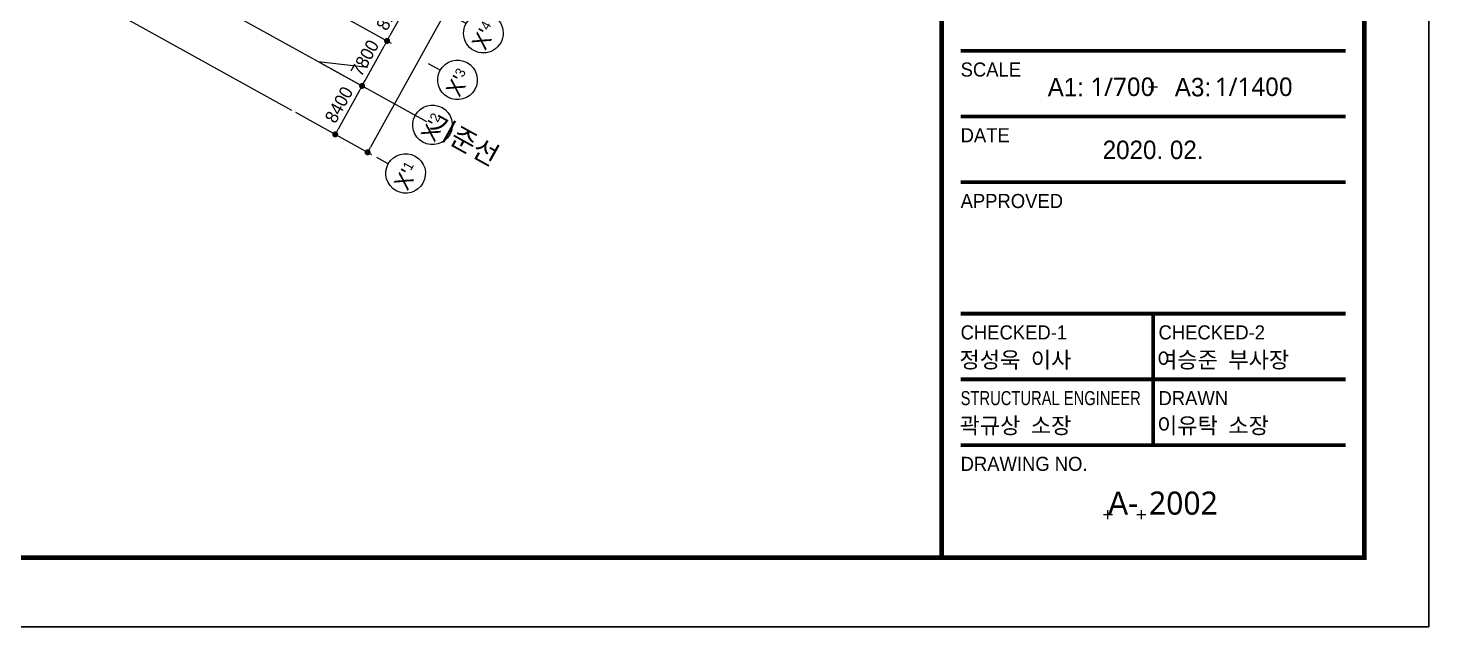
# Model space of a CAD drawing. Header units: millimetres. Extents: x -21000 to 567700, y 435000 to 850800.
# Drawn here: x 355402 to 567700, y 435000 to 525775 of the extents above; entities that cross this region are included whole.
import ezdxf
from ezdxf.enums import TextEntityAlignment as Align
from ezdxf.xclip import XClip

# ---------------------------------------------------------------- set-up
doc = ezdxf.new("R2010")
doc.units = ezdxf.units.MM
doc.header["$LTSCALE"] = 700
doc.header["$XCLIPFRAME"] = 2
doc.linetypes.add('AB_Pbase$0$주차장기둥$0$CEN', pattern=[62, 60, -1, 0, -1])
doc.layers.get('0').update_dxf_attribs({"color": 2})
doc.layers.get('Defpoints').update_dxf_attribs({"color": 171})
for name, color, linetype in [('@방화구획_', 252, 'Continuous'), ('AB_Form$0$FORM', 7, 'Continuous'), ('AB_Form$0$TE1', 2, 'Continuous'), ('AB_Form$0$TEXT1-S', 7, 'Continuous'), ('AB_Form$0$TEXT1-일반글씨', 3, 'Continuous'), ('AB_Pbase$0$주차장기둥$0$CEN_P', 244, 'AB_Pbase$0$주차장기둥$0$CEN'), ('p_구조전체평면도중심선$0$AXIS', 7, 'Continuous'), ('p_구조전체평면도중심선$0$DIM', 7, 'Continuous'), ('p_구조전체평면도중심선$0$SDIM', 4, 'Continuous'), ('TE1', 7, 'Continuous')]:
    doc.layers.add(name, color=color, linetype=linetype)
doc.layers.add('AB_Form$0$FORM_X', color=161, linetype='Continuous', plot=False)
doc.layers.add('AB_Pbase$0$주차장기둥$0$DEFPOINT', color=247, linetype='Continuous', plot=False)
doc.styles.add('AB_Form$0$돋움', font='')
doc.styles.add('AB_Form$0$돋움체', font='')
doc.styles.add('AB_Pbase$0$주차장기둥$0$돋움', font='')
doc.styles.add('p_구조전체평면도중심선$0$도면기준$0$울릉도L', font='')
doc.styles.add('p_구조전체평면도중심선$0$돋움', font='')
doc.styles.add('p_구조전체평면도중심선$0$돋음', font='')
doc.styles.add('돋움', font='malgun.ttf')
doc.styles.get('AB_Form$0$돋움').set_extended_font_data('Dotum')
doc.styles.get('AB_Form$0$돋움체').set_extended_font_data('DotumChe')
doc.styles.get('AB_Pbase$0$주차장기둥$0$돋움').set_extended_font_data('Dotum')
doc.styles.get('p_구조전체평면도중심선$0$도면기준$0$울릉도L').set_extended_font_data('Dotum')
doc.styles.get('p_구조전체평면도중심선$0$돋움').set_extended_font_data('Dotum')
doc.styles.get('p_구조전체평면도중심선$0$돋음').set_extended_font_data('Dotum')
doc.dimstyles.new('p_구조전체평면도중심선$0$ADIM', dxfattribs={"dimscale": 700, "dimtxt": 3, "dimasz": 1.5, "dimexe": 1, "dimexo": 1, "dimgap": 1, "dimtad": 1, "dimdec": 0, "dimdsep": 46, "dimtxsty": 'p_구조전체평면도중심선$0$돋움', "dimblk1": 'p_구조전체평면도중심선$0$DOT', "dimblk2": 'p_구조전체평면도중심선$0$DOT', "dimsah": 1, "dimcen": 1, "dimdle": 1.5, "dimclrd": 7, "dimclre": 7, "dimclrt": 3, "dimadec": 0, "dimazin": 0, "dimtfac": 1, "dimtdec": 0, "dimtix": 1, "dimtmove": 2, "dimatfit": 3, "dimldrblk": 'p_구조전체평면도중심선$0$_Dot', "dimfxl": 1, "dimtvp": 1, "dimtolj": 1, "dimtzin": 0, "dimarcsym": 0})

# ---------------------------------------------------------------- blocks, each defined once
blk = doc.blocks.new('AB_Pbase$0$AB_Pbase_지하1층_골조')
at = {"layer": 'Defpoints', "ltscale": 1500}
blk.add_lwpolyline([(0, 839949), (493846, 839949), (493846, 445500), (0, 445500)], close=True, dxfattribs=at)
blk = doc.blocks.new('AB_Pbase$0$주차장기둥$0$cen 2bl 지하')
at = {"layer": 'AB_Pbase$0$주차장기둥$0$CEN_P', "color": 5}
for p, q in [((-127186, 77283), (119274, 77283)), ((-39386, 68883), (119274, 68883))]:
    blk.add_line(p, q, dxfattribs=at)
at = {"layer": 'AB_Pbase$0$주차장기둥$0$DEFPOINT'}
for q in [(126233, 80202), (138036, 77283)]:
    blk.add_line((119274, 77283), q, dxfattribs=at)
at = {"layer": 'AB_Pbase$0$주차장기둥$0$DEFPOINT', "style": 'AB_Pbase$0$주차장기둥$0$돋움'}
blk.add_text('기준선', height=3000, rotation=360, dxfattribs=at).set_placement((138703, 76099))
blk = doc.blocks.new('AB_Pbase$0$주차장기둥')
at = {"rotation": 1.99999810188403}
blk.add_blockref('AB_Pbase$0$주차장기둥$0$cen 2bl 지하', (36992, -11667), dxfattribs=at)
blk = doc.blocks.new('AB_Pbase')
at = {"layer": 'Defpoints', "ltscale": 1500}
blk.add_lwpolyline([(0, 839949), (493846, 839949), (493846, 445500), (0, 445500)], close=True, dxfattribs=at)
for name, p, rotation in [('AB_Pbase$0$AB_Pbase_지하1층_골조', (0, 0), 359.9999999999999), ('AB_Pbase$0$주차장기둥', (231893, 539971), 329.0000000345588)]:
    blk.add_blockref(name, p, dxfattribs=dict(rotation=rotation))
blk = doc.blocks.new('AB_Form')
at = {"layer": 'AB_Form$0$FORM', "const_width": 1}
blk.add_lwpolyline([(30, 15), (827, 15), (827, 578.5), (30, 578.5)], close=True, dxfattribs=at)
blk.add_lwpolyline([(735.5, 578.5), (735.5, 15)], dxfattribs=at)
at = {"layer": 'AB_Form$0$FORM', "const_width": 0.813, "flags": 128}
for points in [[(739.61, 124.75), (822.94, 124.75)], [(739.61, 110.52), (822.94, 110.52)], [(739.61, 96.3), (822.94, 96.3)], [(739.61, 67.84), (822.94, 67.84)], [(781.27, 67.84), (781.27, 39.39)], [(739.61, 53.62), (822.94, 53.62)], [(739.61, 39.39), (822.94, 39.39)]]:
    blk.add_lwpolyline(points, dxfattribs=at)
at = {"layer": 'AB_Form$0$FORM_X'}
for points in [[(0, 0), (841, 0), (841, 594), (0, 594)], [(735.5, 578.5), (30, 578.5), (30, 15), (735.5, 15)]]:
    blk.add_lwpolyline(points, close=True, dxfattribs=at)
at = {"layer": 'Defpoints'}
for p, q in [((780.29, 116.96), (782.25, 116.96)), ((781.27, 115.98), (781.27, 117.95)), ((770.53, 24.32), (772.49, 24.32)), ((771.51, 23.33), (771.51, 25.3)), ((777.77, 24.32), (779.73, 24.32)), ((778.75, 23.33), (778.75, 25.3))]:
    blk.add_line(p, q, dxfattribs=at)
at = {"layer": 'AB_Form$0$FORM', "style": 'AB_Form$0$돋움'}
for s, height, p in [('SCALE', 3.049, (739.61, 120.69)), ('DATE', 3.049, (739.61, 106.46)), ('APPROVED', 3.049, (739.61, 92.23)), ('CHECKED-1', 3.049, (739.61, 63.78)), ('CHECKED-2', 3.049, (782.45, 63.78)), ('DRAWN', 3.049, (782.45, 49.55)), ('DRAWING NO.', 3.0486, (739.61, 35.32))]:
    blk.add_text(s, height=height, dxfattribs=at).set_placement(p, align=Align.MIDDLE_LEFT)
at = {"layer": 'AB_Form$0$FORM', "style": 'AB_Form$0$돋움', "width": 0.8}
blk.add_text('STRUCTURAL ENGINEER', height=3.0486, dxfattribs=at).set_placement((739.61, 49.55), align=Align.MIDDLE_LEFT)
at = {"layer": 'AB_Form$0$TE1', "style": 'AB_Form$0$돋움'}
blk.add_text('2020. 02.', height=4, dxfattribs=at).set_placement((781.27, 103.3), align=Align.MIDDLE_CENTER)
at = {"layer": 'AB_Form$0$TEXT1-S', "color": 3}
for s, height, style, p in [('정성욱 이사', 3.5, 'AB_Form$0$돋움체', (739.36, 57.84)), ('여승준 부사장', 3.5, 'AB_Form$0$돋움체', (782.13, 57.84)), ('곽규상 소장', 3.5, 'AB_Form$0$돋움체', (739.36, 43.61)), ('이유탁 소장', 3.5, 'AB_Form$0$돋움체', (782.13, 43.61)), ('A-', 5, 'AB_Form$0$돋움', (771.51, 26.82))]:
    blk.add_text(s, height=height, dxfattribs=dict(at, style=style)).set_placement(p, align=Align.MIDDLE_LEFT)
at = {"layer": 'AB_Form$0$TEXT1-일반글씨', "color": 3, "style": 'AB_Form$0$돋움'}
for s, p in [('A1:', (758.46, 114.88)), ('A3:', (785.97, 114.88))]:
    blk.add_text(s, height=4, dxfattribs=at).set_placement(p)
blk = doc.blocks.new('p_구조전체평면도중심선$0$DOT')
at = {"layer": 'p_구조전체평면도중심선$0$SDIM', "color": 0, "linetype": 'ByBlock'}
blk.add_line((-0.5, 0), (-1, 0), dxfattribs=at)
at = {"layer": 'p_구조전체평면도중심선$0$SDIM', "color": 0, "linetype": 'ByBlock', "const_width": 0.5}
blk.add_lwpolyline([(-0.25, 0, 1), (0.25, 0, 1)], format="xyb", close=True, dxfattribs=at)
blk = doc.blocks.new('*D204')
at = {"layer": 'Defpoints', "color": 0, "transparency": 16777216}
for p in [(378681, -159744), (374754, -166828), (381404, -170514)]:
    blk.add_point(p, dxfattribs=at)
at = {"layer": 'p_구조전체평면도중심선$0$DIM', "color": 7, "lineweight": -2, "transparency": 16777216}
for p, q in [((379293, -160083), (385943, -163769)), ((384889, -164225), (381845, -169718)), ((375366, -167167), (382016, -170853))]:
    blk.add_line(p, q, dxfattribs=at)
at = {"layer": 'p_구조전체평면도중심선$0$DIM', "color": 7, "lineweight": -2, "transparency": 16777216, "xscale": 910, "yscale": 910, "zscale": 910}
for p, rotation in [((385331, -163430), 60.9999981384189), ((381404, -170514), 240.9999981384189)]:
    blk.add_blockref('p_구조전체평면도중심선$0$DOT', p, dxfattribs=dict(at, rotation=rotation))
at = {"layer": 'p_구조전체평면도중심선$0$DIM', "color": 3, "transparency": 16777216, "insert": (381897, -166157), "char_height": 1960, "attachment_point": 5, "rotation": 61, "style": 'p_구조전체평면도중심선$0$도면기준$0$울릉도L'}
blk.add_mtext('\\A1;8100', dxfattribs=at)
blk = doc.blocks.new('p_구조전체평면도중심선$0$_Dot')
at = {"color": 0, "linetype": 'ByBlock', "lineweight": -2}
blk.add_line((-0.5, 0), (-1, 0), dxfattribs=at)
at = {"color": 0, "linetype": 'ByBlock', "const_width": 0.5}
blk.add_lwpolyline([(-0.25, 0, 1), (0.25, 0, 1)], format="xyb", close=True, dxfattribs=at)
blk = doc.blocks.new('*D205')
at = {"layer": 'Defpoints', "color": 0, "transparency": 16777216}
for p in [(374754, -166828), (381404, -170514), (370973, -173650)]:
    blk.add_point(p, dxfattribs=at)
at = {"layer": 'p_구조전체평면도중심선$0$DIM', "color": 7, "lineweight": -2, "transparency": 16777216}
for p, q in [((375366, -167167), (382016, -170853)), ((378063, -176540), (380963, -171310)), ((371585, -173989), (378234, -177675))]:
    blk.add_line(p, q, dxfattribs=at)
at = {"layer": 'p_구조전체평면도중심선$0$DIM', "color": 7, "lineweight": -2, "transparency": 16777216, "xscale": 910, "yscale": 910, "zscale": 910}
for p, rotation in [((381404, -170514), 60.99999813880024), ((377622, -177336), 240.9999981388002)]:
    blk.add_blockref('p_구조전체평면도중심선$0$DOT', p, dxfattribs=dict(at, rotation=rotation))
at = {"layer": 'p_구조전체평면도중심선$0$DIM', "color": 3, "transparency": 16777216, "insert": (378042, -173110), "char_height": 1960, "attachment_point": 5, "rotation": 61, "style": 'p_구조전체평면도중심선$0$도면기준$0$울릉도L'}
blk.add_mtext('\\A1;7800', dxfattribs=at)
blk = doc.blocks.new('*D206')
at = {"layer": 'Defpoints', "color": 0, "transparency": 16777216}
for p in [(370973, -173650), (366900, -180997), (373550, -184683)]:
    blk.add_point(p, dxfattribs=at)
at = {"layer": 'p_구조전체평면도중심선$0$DIM', "color": 7, "lineweight": -2, "transparency": 16777216}
for p, q in [((371585, -173989), (378234, -177675)), ((377181, -178132), (373991, -183887)), ((367512, -181336), (374162, -185022))]:
    blk.add_line(p, q, dxfattribs=at)
at = {"layer": 'p_구조전체평면도중심선$0$DIM', "color": 7, "lineweight": -2, "transparency": 16777216, "xscale": 910, "yscale": 910, "zscale": 910}
for p, rotation in [((377622, -177336), 60.99999813644007), ((373550, -184683), 240.9999981364401)]:
    blk.add_blockref('p_구조전체평면도중심선$0$DOT', p, dxfattribs=dict(at, rotation=rotation))
at = {"layer": 'p_구조전체평면도중심선$0$DIM', "color": 3, "transparency": 16777216, "insert": (374115, -180194), "char_height": 1960, "attachment_point": 5, "rotation": 61, "style": 'p_구조전체평면도중심선$0$도면기준$0$울릉도L'}
blk.add_mtext('\\A1;8400', dxfattribs=at)
blk = doc.blocks.new('*D220')
at = {"layer": 'Defpoints', "color": 0, "transparency": 16777216}
for p in [(415254, -48721), (244972, -168866), (253457, -180890)]:
    blk.add_point(p, dxfattribs=at)
at = {"layer": 'p_구조전체평면도중심선$0$DIM', "color": 7, "lineweight": -2, "transparency": 16777216}
for p, q in [((415658, -49293), (424142, -61317)), ((422995, -61270), (254200, -180366)), ((245376, -169438), (253860, -181462))]:
    blk.add_line(p, q, dxfattribs=at)
at = {"layer": 'p_구조전체평면도중심선$0$DIM', "color": 7, "lineweight": -2, "transparency": 16777216, "xscale": 910, "yscale": 910, "zscale": 910}
for p, rotation in [((423738, -60746), 35.20545823944298), ((253457, -180890), 215.2054582394429)]:
    blk.add_blockref('p_구조전체평면도중심선$0$DOT', p, dxfattribs=dict(at, rotation=rotation))
at = {"layer": 'p_구조전체평면도중심선$0$DIM', "color": 3, "transparency": 16777216, "insert": (337628, -119444), "char_height": 1960, "attachment_point": 5, "rotation": 35.20546, "style": 'p_구조전체평면도중심선$0$도면기준$0$울릉도L'}
blk.add_mtext('\\A1;208400', dxfattribs=at)
blk = doc.blocks.new('*D222')
at = {"layer": 'Defpoints', "color": 0, "transparency": 16777216}
for p in [(435258, -57675), (366900, -180997), (378448, -187398)]:
    blk.add_point(p, dxfattribs=at)
at = {"layer": 'p_구조전체평면도중심선$0$DIM', "color": 7, "lineweight": -2, "transparency": 16777216}
for p, q in [((435871, -58015), (447418, -64416)), ((446365, -64872), (378889, -186602)), ((367512, -181336), (379060, -187737))]:
    blk.add_line(p, q, dxfattribs=at)
at = {"layer": 'p_구조전체평면도중심선$0$DIM', "color": 7, "lineweight": -2, "transparency": 16777216, "xscale": 910, "yscale": 910, "zscale": 910}
for p, rotation in [((446806, -64076), 60.99999813644448), ((378448, -187398), 240.9999981364444)]:
    blk.add_blockref('p_구조전체평면도중심선$0$DOT', p, dxfattribs=dict(at, rotation=rotation))
at = {"layer": 'p_구조전체평면도중심선$0$DIM', "color": 3, "transparency": 16777216, "insert": (411156, -124922), "char_height": 1960, "attachment_point": 5, "rotation": 61, "style": 'p_구조전체평면도중심선$0$도면기준$0$울릉도L'}
blk.add_mtext('\\A1;141000', dxfattribs=at)
blk = doc.blocks.new('p_구조전체평면도중심선$0$BOMBOM_S')
at = {"layer": 'p_구조전체평면도중심선$0$AXIS', "color": 7}
blk.add_line((0, 0.4), (0, 0), dxfattribs=at)
blk.add_lwpolyline([(-0.6, 1, 1), (0.6, 1, 1), (-0.6, 1, 1)], format="xyb", dxfattribs=at)
at = {"layer": 'p_구조전체평면도중심선$0$AXIS', "color": 1, "style": 'p_구조전체평면도중심선$0$돋음'}
for tag, p, height in [('X', (-0.295, 0.816), 0.4), ('N', (0.129, 0.816), 0.25)]:
    blk.add_attdef(tag, p, '', height=height, dxfattribs=at)
blk = doc.blocks.new('p_구조전체평면도중심선')
at = {"layer": 'p_구조전체평면도중심선$0$AXIS'}
ref = blk.add_blockref('p_구조전체평면도중심선$0$BOMBOM_S', (391627.9, -166920.1), dxfattribs=dict(at, xscale=-4999.999999999999, yscale=4999.999999999999, zscale=5000, rotation=240.999998137078))
ref.add_attrib('X', "X'", (396287.3, -172078.6), dxfattribs={"color": 1, "height": 2500, "rotation": 60.999999, "style": 'p_구조전체평면도중심선$0$돋음'})
ref.add_attrib('N', '4', (396744.6, -169021.7), dxfattribs={"color": 1, "height": 1500, "rotation": 60.999999, "style": 'p_구조전체평면도중심선$0$돋음'})
ref = blk.add_blockref('p_구조전체평면도중심선$0$BOMBOM_S', (387701, -174004.6), dxfattribs=dict(at, xscale=-4999.999999999999, yscale=4999.999999999999, zscale=5000, rotation=240.999998137078))
ref.add_attrib('X', "X'", (392360.3, -179163.1), dxfattribs={"color": 1, "height": 2500, "rotation": 60.999999, "style": 'p_구조전체평면도중심선$0$돋음'})
ref.add_attrib('N', '3', (392890.6, -176146.5), dxfattribs={"color": 1, "height": 1500, "rotation": 60.999999, "style": 'p_구조전체평면도중심선$0$돋음'})
ref = blk.add_blockref('p_구조전체평면도중심선$0$BOMBOM_S', (383919.5, -180826.6), dxfattribs=dict(at, xscale=-4999.999999999999, yscale=4999.999999999999, zscale=5000, rotation=240.999998137078))
ref.add_attrib('X', "X'", (388578.8, -185985.1), dxfattribs={"color": 1, "height": 2500, "rotation": 60.999999, "style": 'p_구조전체평면도중심선$0$돋음'})
ref.add_attrib('N', '2', (389075.3, -182949.8), dxfattribs={"color": 1, "height": 1500, "rotation": 60.999999, "style": 'p_구조전체평면도중심선$0$돋음'})
ref = blk.add_blockref('p_구조전체평면도중심선$0$BOMBOM_S', (379847.1, -188173.4), dxfattribs=dict(at, xscale=-4999.999999999999, yscale=4999.999999999999, zscale=5000, rotation=240.999998137078))
ref.add_attrib('X', "X'", (384506.4, -193331.9), dxfattribs={"color": 1, "height": 2500, "rotation": 60.999999, "style": 'p_구조전체평면도중심선$0$돋음'})
ref.add_attrib('N', '1', (385001.1, -190295.6), dxfattribs={"color": 1, "height": 1500, "rotation": 60.999999, "style": 'p_구조전체평면도중심선$0$돋음'})
at = {"layer": 'p_구조전체평면도중심선$0$DIM'}
for p1, p2, distance, picture, middle in [((415254, -48721), (244972.4, -168865.7), 14716.3, '*D220', (337628, -119444.1)), ((435258.4, -57675.5), (366900.2, -180996.9), 13202.8, '*D222', (411156.2, -124921.9)), ((378681.1, -159743.6), (374754.2, -166828), 7602.8, '*D204', (381896.7, -166156.6)), ((370972.6, -173650.1), (374754.2, -166828), -7602.8, '*D205', (378042.4, -173109.8)), ((370972.6, -173650.1), (366900.2, -180996.9), 7602.8, '*D206', (374115.5, -180194.2))]:
    dim = blk.add_aligned_dim(p1=p1, p2=p2, distance=distance, dimstyle='p_구조전체평면도중심선$0$ADIM', override={"dimtxt": 2.8, "dimasz": 1.3, "dimtxsty": 'p_구조전체평면도중심선$0$도면기준$0$울릉도L'}, dxfattribs=at)
    dim.commit()
    dim.dimension.update_dxf_attribs({"geometry": picture, "text_midpoint": middle})

msp = doc.modelspace()

# ---------------------------------------------------------------- block references
ref = msp.add_blockref('AB_Pbase', (0, 0))
XClip(ref).set_block_clipping_path([(-0.000000015, 445500.0000000148), (493845.7187941075, 839949.3912975936)])

# ---------------------------------------------------------------- texts
at = {"layer": 'TE1', "color": 2, "style": '돋움'}
for s, height, p in [('1/700', 2800, (521240, 516874)), ('1/1400', 2800, (541146, 516874)), ('2002', 3500, (530484, 453771))]:
    msp.add_text(s, height=height, dxfattribs=at).set_placement(p, align=Align.MIDDLE_CENTER)

# ---------------------------------------------------------------- next in the draw order: linework, layer by layer
at = {"layer": '@방화구획_'}
msp.add_lwpolyline([(-21000, 850800), (567700, 850800), (567700, 435000), (-21000, 435000)], close=True, dxfattribs=at)
at = {"layer": 'Defpoints', "ltscale": 1500}
msp.add_lwpolyline([(0, 839949), (493846, 839949), (493846, 445500), (0, 445500)], close=True, dxfattribs=at)

# ---------------------------------------------------------------- next in the draw order: block references
at = {"xscale": 700, "yscale": 700, "zscale": 700}
msp.add_blockref('AB_Form', (-21000, 435000), dxfattribs=at)
msp.add_blockref('p_구조전체평면도중심선', (28406, 694337))

doc.saveas('drawing.dxf')
